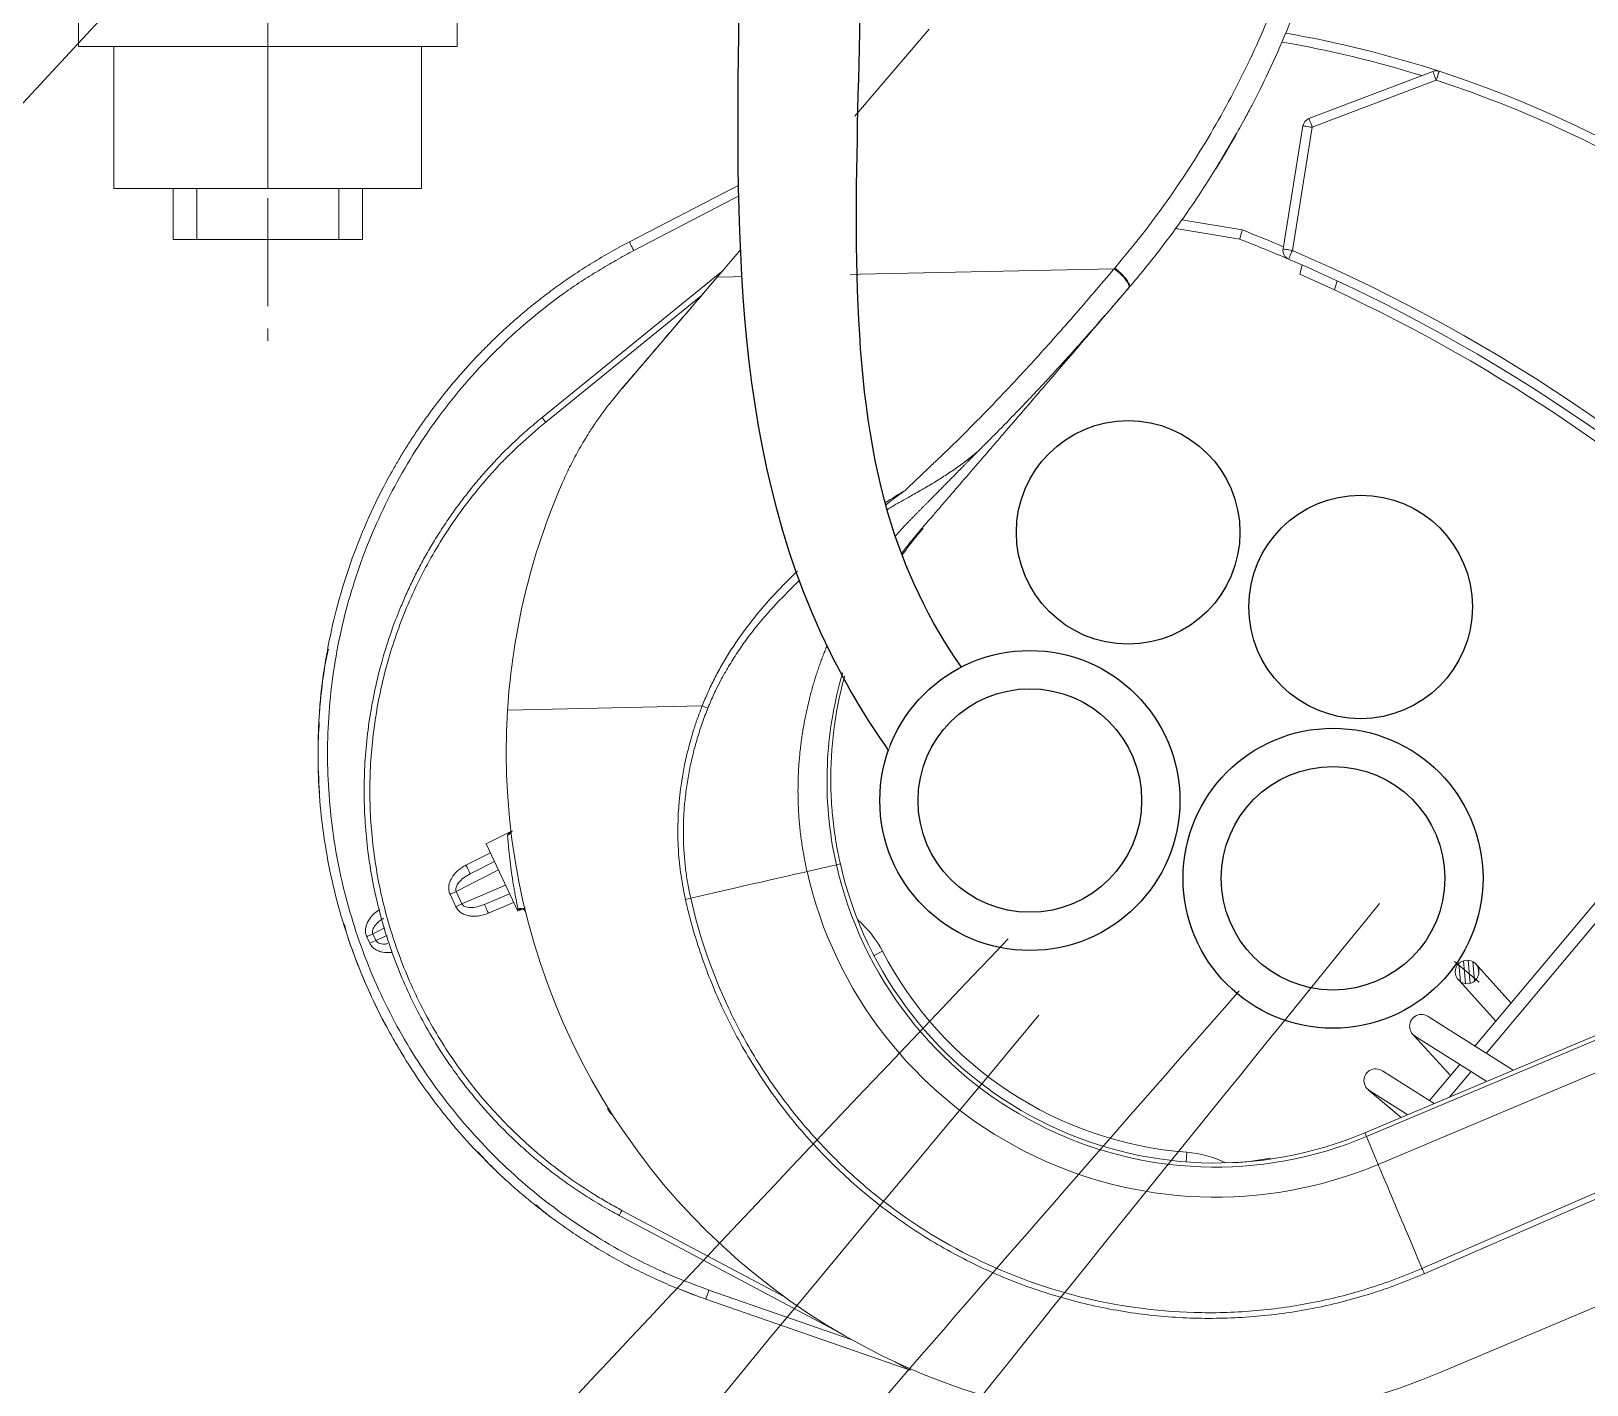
# Model space of a CAD drawing. Header units: millimetres. Extents: x 2174 to 8242, y 1757 to 2055.
# Drawn here: x 6579.31 to 6586.29, y 2020.04 to 2026.11 of the extents above; entities that cross this region are included whole.
import ezdxf

# ---------------------------------------------------------------- set-up
doc = ezdxf.new("R2010")
doc.units = ezdxf.units.MM
doc.set_wipeout_variables(frame=1)
doc.linetypes.add('CENTER2', pattern=[28.575, 19.05, -3.175, 3.175, -3.175])
doc.linetypes.add('gost5', pattern=[7, 5, -2, 0])
for name, color, linetype in [('Невидимая', 6, 'gost5'), ('тонкая', 4, 'Continuous'), ('штриховка', 6, 'Continuous')]:
    doc.layers.add(name, color=color, linetype=linetype)
doc.layers.add('обводка', color=5, linetype='Continuous', lineweight=50)
doc.layers.add('Оси', color=3, linetype='CENTER2', lineweight=25)

# ---------------------------------------------------------------- blocks, each defined once
blk = doc.blocks.new('A$C0333526B')
at = {"layer": 'обводка', "color": 0, "lineweight": 15, "ltscale": 0.5}
blk.add_line((-25.626, -27.697), (14.52, -71.026), dxfattribs=at)
blk = doc.blocks.new('A$C1167016C')
at = {"layer": 'штриховка', "lineweight": 15, "ltscale": 0.5}
h = blk.add_hatch(dxfattribs=at)
h.set_pattern_fill('LINE', color=256, scale=0.007737, angle=95, style=0)
h.set_pattern_definition([(95, (67.978994, -42.291913), (-0.024471076, -0.002140942), [])])
h.paths.add_polyline_path([(-5.1453, -7.3467), (-5.1565, -7.3343, 0.00417), (-5.1573, -7.3336), (-5.1971, -7.381), (-5.1489, -7.4215, 0.176327), (-5.1344, -7.3817, 0.151547)])
h.paths.add_polyline_path([(-5.1573, -7.3336, 0.409337), (-5.2437, -7.3419), (-5.1971, -7.381)])
h.paths.add_polyline_path([(-5.2437, -7.3419, 0.176327), (-5.2582, -7.3817, 0.217324), (-5.2369, -7.4284), (-5.1971, -7.381)])
h.paths.add_polyline_path([(-5.1971, -7.381), (-5.2369, -7.4284, 0.419107), (-5.1489, -7.4215)])
h.paths.add_polyline_path([(-3.0398, -6.9285), (-3.0802, -6.9766), (-3.0326, -7.0162, 0.179056), (-3.0177, -6.9759, 0.221695)])
h.paths.add_polyline_path([(-3.0398, -6.9285, 0.41922), (-3.1277, -6.9369), (-3.0802, -6.9766)])
h.paths.add_polyline_path([(-3.1277, -6.9369, 0.171932), (-3.1415, -6.9759, 0.151547), (-3.1306, -7.0109), (-3.1194, -7.0233), (-3.0802, -6.9766)])
h.paths.add_polyline_path([(-3.0802, -6.9766), (-3.1194, -7.0233, 0.411118), (-3.0326, -7.0162)])
at = {"color": 7, "linetype": 'Continuous', "lineweight": 15}
for p, q in [((-9.1196, -3.7476), (-8.0097, -2.4496)), ((-5.3752, -2.6705), (-6.0234, -2.9168)), ((-6.0058, -2.9631), (-5.3576, -2.7168)), ((-8.4231, -2.9247), (-8.4405, -2.9385)), ((-6.0547, -2.9552), (-6.159, -3.5996)), ((-6.1101, -3.6075), (-6.0058, -2.9631)), ((-6.5106, -3.1803), (-6.4535, -3.0797)), ((-8.7934, -3.1552), (-9.5783, -3.5623)), ((-6.4914, -3.144), (-6.5106, -3.1803)), ((-8.7707, -3.2001), (-9.5555, -3.6071)), ((-6.7206, -3.4924), (-6.3857, -3.548)), ((-6.3725, -3.5), (-6.6883, -3.4475)), ((-9.0942, -3.7179), (-10.035, -4.4811)), ((-7.0425, -3.7026), (-9.1196, -3.7476)), ((-7.0397, -3.6994), (-7.0425, -3.7026)), ((-6.0714, -3.7315), (-6.0594, -3.6834)), ((-6.0714, -3.7315), (-5.8895, -3.8139)), ((-9.6169, -4.3292), (-9.1196, -3.7476)), ((-6.9633, -3.7996), (-6.9633, -3.7996)), ((-5.8895, -3.8139), (-5.8765, -3.7661)), ((-9.1973, -5.9899), (-10.2156, -6.012)), ((-10.1977, -6.6464), (-10.327, -6.7123)), ((-10.3268, -6.7122), (-10.1626, -7.0642)), ((-10.4109, -6.8679), (-10.2842, -6.8034)), ((-8.4956, -6.8217), (-8.6491, -6.8567)), ((-8.4747, -6.8169), (-8.4956, -6.8217)), ((-10.4109, -6.8679), (-10.4282, -6.8788)), ((-10.4862, -7.0404), (-10.5165, -6.9754)), ((-10.4544, -7.0255), (-10.4846, -6.9606)), ((-10.2051, -6.973), (-10.3359, -7.0286)), ((-10.4544, -7.0255), (-10.4862, -7.0404)), ((-10.3555, -7.0348), (-10.3359, -7.0286)), ((-10.1628, -7.0643), (-10.1259, -7.0487)), ((-10.9363, -7.2314), (-10.9522, -7.1974)), ((-10.9044, -7.2166), (-10.9363, -7.2314)), ((-10.9044, -7.2166), (-10.9203, -7.1826)), ((-8.2987, -7.2966), (-8.254, -7.2734)), ((-4.0994, -7.5358), (-5.7312, -8.2235)), ((-5.7228, -8.2434), (-4.091, -7.5556)), ((-4.0299, -7.7006), (-5.6617, -8.3884)), ((-5.4322, -8.9328), (-3.8085, -8.2257)), ((-3.7962, -8.254), (-5.4201, -8.9605)), ((-10.31, -8.3892), (-10.3713, -8.3229)), ((-9.6313, -8.6556), (-8.5034, -9.2553)), ((-3.4519, -8.6823), (-5.333, -9.4752)), ((-9.3109, -9.0434), (-9.2337, -9.072)), ((-9.1782, -9.0935), (-8.1093, -9.4645)), ((-8.2009, -9.4162), (-8.1135, -9.4626))]:
    blk.add_line(p, q, dxfattribs=at)
at = {"color": 8, "linetype": 'Continuous', "lineweight": 15}
for p, q in [((-6.5043, -3.17), (-6.4013, -2.9913)), ((-9.2024, -3.8445), (-10.0162, -4.5047)), ((-10.4333, -6.8229), (-10.3055, -6.7578)), ((-10.4846, -6.9606), (-10.2635, -6.8479)), ((-10.2259, -6.9286), (-10.4544, -7.0255)), ((-10.1839, -7.0187), (-10.3159, -7.0747)), ((-10.9203, -7.1826), (-10.8572, -7.1504)), ((-10.8454, -7.1915), (-10.9044, -7.2166)), ((-9.6883, -8.0946), (-9.6924, -8.0965)), ((-9.6174, -8.629), (-8.77, -9.0796)), ((-9.1621, -9.0462), (-8.4189, -9.3041))]:
    blk.add_line(p, q, dxfattribs=at)
at = {"lineweight": 15, "ltscale": 0.5}
for p, q in [((-3.8039, -6.1567), (-5.1549, -7.7703)), ((-3.7447, -6.194), (-5.0957, -7.8076))]:
    blk.add_line(p, q, dxfattribs=at)
at = {"color": 0, "lineweight": 15, "ltscale": 0.5}
for p, q in [((-5.2345, -7.8653), (-5.3933, -8.055)), ((-5.1753, -7.9026), (-5.2874, -8.0365))]:
    blk.add_line(p, q, dxfattribs=at)
at = {"color": 0, "linetype": 'Continuous', "lineweight": 15}
for p, q in [((-5.7312, -8.2235), (-5.7228, -8.2434)), ((-5.6617, -8.3884), (-5.7228, -8.2434)), ((-6.6619, -8.3256), (-6.6657, -8.3757)), ((-6.2249, -8.356), (-6.3235, -8.3726))]:
    blk.add_line(p, q, dxfattribs=at)
at = {"color": 7, "linetype": 'Continuous', "lineweight": 15, "flags": 128}
for points in [[(-5.3752, -2.6705), (-5.3748, -2.6714), (-5.3738, -2.6741), (-5.3722, -2.6783), (-5.37, -2.6841), (-5.3673, -2.6911), (-5.3643, -2.6991), (-5.361, -2.7078), (-5.3576, -2.7168)], [(-5.3576, -2.7168), (-5.3546, -2.7076), (-5.3517, -2.6988), (-5.3491, -2.6906), (-5.3468, -2.6835), (-5.3449, -2.6777), (-5.3435, -2.6733), (-5.3426, -2.6706), (-5.3423, -2.6697)], [(-6.0234, -2.9168), (-6.023, -2.9177), (-6.022, -2.9203), (-6.0204, -2.9246), (-6.0182, -2.9304), (-6.0155, -2.9374), (-6.0125, -2.9454), (-6.0092, -2.9541), (-6.0058, -2.9631)], [(-6.0547, -2.9552), (-6.0537, -2.9553), (-6.0509, -2.9558), (-6.0464, -2.9565), (-6.0403, -2.9575), (-6.0329, -2.9587), (-6.0245, -2.9601), (-6.0153, -2.9615), (-6.0058, -2.9631)], [(-6.159, -3.5996), (-6.1581, -3.5997), (-6.1553, -3.6002), (-6.1508, -3.6009), (-6.1447, -3.6019), (-6.1373, -3.6031), (-6.1288, -3.6045), (-6.1196, -3.606), (-6.1101, -3.6075)], [(-6.1296, -3.653), (-6.1292, -3.6521), (-6.1281, -3.6496), (-6.1263, -3.6453), (-6.1239, -3.6397), (-6.1209, -3.6328), (-6.1176, -3.6249), (-6.1139, -3.6164), (-6.1101, -3.6075)]]:
    blk.add_lwpolyline(points, dxfattribs=at)
at = {"color": 7, "linetype": 'Continuous', "lineweight": 15}
for centre, radius, start, end in [((-7.1755, -8.3218), 5.8924, 72.80506, 80.12343), ((-7.1755, -8.3218), 5.9419, 72.02967, 80.01241), ((-5.3576, -2.7168), 0.0495, 72.02967, 110.80308), ((-7.1755, -8.3218), 5.9419, 43.55033, 72.02967), ((-7.1755, -8.3218), 5.8924, 43.55033, 72.02967), ((-6.0058, -2.9631), 0.0495, 110.80308, 170.80308), ((-9.6378, -11.8464), 8.9129, 66.82071, 68.60023), ((-9.6378, -11.8464), 8.9624, 67.1467, 68.63344), ((-6.1101, -3.6075), 0.0495, 170.80308, 246.82071), ((-9.6378, -11.8464), 8.9129, 44.06838, 66.82071), ((-9.6378, -11.8464), 8.9624, 44.06838, 66.82071), ((-9.6378, -11.8464), 8.8641, 46.5627, 64.98463), ((-6.7008, -6.2301), 3.5216, 176.44914, 292.85485), ((-11.7123, -7.4887), 1.4419, 25.50087, 27.49948), ((-6.5128, -6.3692), 2.0338, 192.85485, 292.85485), ((-6.5128, -6.3692), 2.0123, 192.85485, 292.85486), ((-6.5128, -6.3692), 2.1912, 192.85485, 292.85485), ((-8.7451, -7.5285), 0.5534, 27.44315, 49.29), ((-6.5128, -6.3692), 1.962, 207.44315, 265.64219), ((-7.2843, -9.711), 1.9921, 160.50387, 161.94208), ((-8.0994, -9.436), 0.0302, 241.9998, 250.86196), ((-7.9586, -9.5104), 0.1575, 160.78906, 163.05204)]:
    blk.add_arc(centre, radius, start, end, dxfattribs=at)
at = {"color": 0, "linetype": 'Continuous', "lineweight": 15}
blk.add_arc((-6.7039, -8.8773), 0.5534, 63.79533, 85.64219, dxfattribs=at)
at = {"color": 7, "linetype": 'Continuous', "lineweight": 15}
for points, knots in [([(-5.8566, -0.4953), (-5.8566, -0.7866), (-5.8823, -1.0761), (-5.9588, -1.5042), (-5.9905, -1.6458), (-6.0669, -1.9271), (-6.1116, -2.0671), (-6.2133, -2.3426), (-6.2702, -2.4777), (-6.3954, -2.7411), (-6.4637, -2.8698), (-6.685, -3.2456), (-6.8539, -3.4822), (-7.0397, -3.6994)], [0, 0, 0, 0, 0.25, 0.25, 0.375, 0.375, 0.5, 0.5, 0.625, 0.625, 0.75, 0.75, 1, 1, 1, 1]), ([(-5.756, -0.5301), (-5.7561, -0.5535), (-5.7563, -0.5993), (-5.7577, -0.6662), (-5.7598, -0.7299), (-5.7626, -0.7903), (-5.7659, -0.8473), (-5.7696, -0.9011), (-5.7736, -0.9515), (-5.7778, -0.9987), (-5.7821, -1.0425), (-5.7864, -1.0831), (-5.7952, -1.1596), (-5.8099, -1.2697), (-5.8511, -1.5215), (-5.9276, -1.8584), (-6.0661, -2.2878), (-6.237, -2.6923), (-6.3977, -2.9947), (-6.5179, -3.193), (-6.5879, -3.3021), (-6.6598, -3.408), (-6.7333, -3.5107), (-6.8084, -3.6101), (-6.8847, -3.7065), (-6.9372, -3.7687), (-6.9633, -3.7996)], [0, 0, 0, 0, 0.019914, 0.0389, 0.056958, 0.074087, 0.090287, 0.105559, 0.119902, 0.133317, 0.145803, 0.157361, 0.16799, 0.211241, 0.251737, 0.384642, 0.503785, 0.633058, 0.754346, 0.790999, 0.827132, 0.862743, 0.897835, 0.932408, 0.966462, 1, 1, 1, 1]), ([(-8.7934, -3.1552), (-8.7113, -3.1106), (-8.5767, -3.0375), (-8.4532, -2.9472), (-8.4051, -2.912)], [0, 0, 0, 0, 0.610467, 1, 1, 1, 1]), ([(-6.3233, -2.8496), (-6.3321, -2.8672), (-6.3448, -2.8926), (-6.3586, -2.9172), (-6.3628, -2.9248)], [0, 0, 0, 0, 0.693799, 1, 1, 1, 1]), ([(-6.3738, -2.9447), (-6.3892, -2.9729), (-6.4328, -3.0527), (-6.48, -3.1302), (-6.5106, -3.1803)], [0, 0, 0, 0, 0.352772, 1, 1, 1, 1]), ([(-8.7707, -3.2001), (-8.7767, -3.1884), (-8.7827, -3.1767), (-8.7911, -3.1601), (-8.7935, -3.1553), (-8.7934, -3.1552)], [0, 0, 0, 0, 0.5, 0.5, 1, 1, 1, 1]), ([(-6.5106, -3.1803), (-6.5106, -3.1803), (-6.5106, -3.1803), (-6.5106, -3.1802), (-6.5105, -3.1801), (-6.509, -3.1777), (-6.5071, -3.1746), (-6.5051, -3.1714), (-6.5044, -3.1703), (-6.5043, -3.17)], [0, 0, 0, 0, 0.000425, 0.003646, 0.01249, 0.045782, 0.68133, 0.912692, 1, 1, 1, 1]), ([(-9.1782, -9.0935), (-9.1956, -9.0874), (-9.2301, -9.0752), (-9.2814, -9.0558), (-9.3322, -9.0355), (-9.3824, -9.0145), (-9.4319, -8.9926), (-9.4809, -8.9699), (-9.5293, -8.9465), (-9.5771, -8.9223), (-9.6242, -8.8973), (-9.6707, -8.8717), (-9.7165, -8.8453), (-9.7617, -8.8182), (-9.8062, -8.7905), (-9.85, -8.7622), (-9.8932, -8.7332), (-9.9356, -8.7036), (-9.9774, -8.6734), (-10.0185, -8.6426), (-10.0589, -8.6113), (-10.0985, -8.5795), (-10.1375, -8.5471), (-10.1758, -8.5142), (-10.2133, -8.4808), (-10.2501, -8.447), (-10.2862, -8.4127), (-10.3215, -8.378), (-10.3561, -8.3428), (-10.39, -8.3073), (-10.4232, -8.2714), (-10.4556, -8.2351), (-10.4873, -8.1984), (-10.5183, -8.1614), (-10.5485, -8.1242), (-10.578, -8.0866), (-10.6852, -7.9455), (-10.8504, -7.6874), (-11.0291, -7.2929), (-11.1488, -6.8815), (-11.2087, -6.4637), (-11.2103, -6.0406), (-11.1518, -5.6131), (-11.0273, -5.182), (-10.8904, -4.8856), (-10.792, -4.7136), (-10.7577, -4.6568), (-10.7209, -4.5985), (-10.6813, -4.539), (-10.6389, -4.4785), (-10.5934, -4.4169), (-10.5448, -4.3545), (-10.4929, -4.2915), (-10.4377, -4.228), (-10.3789, -4.1642), (-10.3166, -4.1003), (-10.2505, -4.0366), (-10.1806, -3.9732), (-10.1067, -3.9105), (-10.0289, -3.8485), (-9.9471, -3.7877), (-9.8611, -3.7283), (-9.7709, -3.6706), (-9.6766, -3.6146), (-9.6113, -3.5798), (-9.5783, -3.5623)], [0, 0, 0, 0, 0.007838, 0.015645, 0.02342, 0.031164, 0.038876, 0.046557, 0.054206, 0.061824, 0.069411, 0.076965, 0.084489, 0.091981, 0.099441, 0.10687, 0.114267, 0.121633, 0.128968, 0.136271, 0.143542, 0.150783, 0.157991, 0.165168, 0.172314, 0.179428, 0.186511, 0.193562, 0.200581, 0.20757, 0.214526, 0.221451, 0.228345, 0.235207, 0.242038, 0.248838, 0.255605, 0.317687, 0.379109, 0.439872, 0.499974, 0.55873, 0.619921, 0.683547, 0.749608, 0.758687, 0.768129, 0.777932, 0.788098, 0.798626, 0.809516, 0.820768, 0.832382, 0.844359, 0.856697, 0.869398, 0.882461, 0.895886, 0.909673, 0.923822, 0.938333, 0.953207, 0.968442, 0.98404, 1, 1, 1, 1]), ([(-9.5783, -3.5623), (-9.5784, -3.5623), (-9.576, -3.5672), (-9.5676, -3.5838), (-9.5616, -3.5954), (-9.5555, -3.6071)], [0, 0, 0, 0, 0.5, 0.5, 1, 1, 1, 1]), ([(-6.3857, -3.548), (-6.3857, -3.548), (-6.3843, -3.5428), (-6.3794, -3.5251), (-6.3759, -3.5125), (-6.3725, -3.5)], [0, 0, 0, 0, 0.5, 0.5, 1, 1, 1, 1]), ([(-9.5555, -3.6071), (-9.5866, -3.6244), (-9.6486, -3.6591), (-9.741, -3.7126), (-9.832, -3.7693), (-10.0091, -3.892), (-10.2597, -4.1004), (-10.5495, -4.425), (-10.7888, -4.7881), (-10.9722, -5.1809), (-11.0967, -5.5953), (-11.1597, -6.0235), (-11.16, -6.4568), (-11.0974, -6.8856), (-10.9732, -7.3007), (-10.7902, -7.6934), (-10.5523, -8.0552), (-10.313, -8.3241), (-10.101, -8.5159), (-9.9322, -8.6475), (-9.754, -8.7669), (-9.587, -8.8625), (-9.4571, -8.9266), (-9.3567, -8.9715), (-9.2656, -9.0077), (-9.1967, -9.0333), (-9.1621, -9.0462)], [0, 0, 0, 0, 0.015422, 0.030864, 0.046358, 0.061953, 0.124425, 0.187345, 0.250249, 0.312619, 0.374948, 0.437451, 0.49994, 0.562445, 0.624949, 0.687447, 0.749914, 0.812328, 0.84317, 0.873951, 0.905179, 0.936269, 0.957449, 0.968053, 0.984005, 1, 1, 1, 1]), ([(-8.1365, -4.8622), (-8.1243, -4.8506), (-8.0999, -4.8275), (-8.0633, -4.7928), (-8.0265, -4.7583), (-7.9991, -4.7322), (-7.9809, -4.7148), (-7.9685, -4.7034), (-7.9473, -4.6831), (-7.9168, -4.6543), (-7.8803, -4.6196), (-7.8331, -4.5721), (-7.7739, -4.5129), (-7.7039, -4.4412), (-7.6345, -4.369), (-7.5546, -4.2841), (-7.4633, -4.1852), (-7.3603, -4.0707), (-7.2556, -3.9518), (-7.1491, -3.8287), (-7.0784, -3.7451), (-7.0425, -3.7026)], [0, 0, 0, 0, 0.031255, 0.062482, 0.093808, 0.124981, 0.132768, 0.140622, 0.156259, 0.187502, 0.218824, 0.250019, 0.312471, 0.375024, 0.437343, 0.499998, 0.593726, 0.690573, 0.790557, 0.893694, 1, 1, 1, 1]), ([(-7.0425, -3.7026), (-7.0322, -3.7103), (-7.0209, -3.7198), (-6.9992, -3.7405), (-6.9889, -3.7517), (-6.9732, -3.7723), (-6.9679, -3.7815), (-6.9632, -3.7955), (-6.9637, -3.8002), (-6.966, -3.8029)], [0, 0, 0, 0, 0.25, 0.25, 0.5, 0.5, 0.75, 0.75, 1, 1, 1, 1]), ([(-6.9633, -3.7996), (-6.961, -3.7969), (-6.9604, -3.7922), (-6.9651, -3.7783), (-6.9705, -3.7691), (-6.9862, -3.7485), (-6.9965, -3.7373), (-7.0182, -3.7165), (-7.0295, -3.7071), (-7.0397, -3.6994)], [0, 0, 0, 0, 0.25, 0.25, 0.5, 0.5, 0.75, 0.75, 1, 1, 1, 1]), ([(-9.1196, -3.7476), (-9.1423, -3.7742), (-9.1881, -3.8277), (-9.2576, -3.909), (-9.3284, -3.9918), (-9.4006, -4.0762), (-9.4741, -4.1622), (-9.549, -4.2498), (-9.5994, -4.3088), (-9.6248, -4.3385)], [0, 0, 0, 0, 0.135939, 0.274182, 0.414732, 0.557588, 0.702751, 0.850221, 1, 1, 1, 1]), ([(-6.9633, -3.7996), (-7.1044, -3.9647), (-7.3152, -4.2104), (-7.5759, -4.5133), (-7.7262, -4.6877), (-7.8291, -4.807), (-7.8989, -4.8881), (-7.9497, -4.9469), (-7.9885, -4.9919), (-8.0198, -5.0282), (-8.0472, -5.0599), (-8.0742, -5.0913), (-8.1024, -5.1258), (-8.136, -5.1688), (-8.1809, -5.2298), (-8.244, -5.324), (-8.3231, -5.4612), (-8.4058, -5.6404), (-8.4757, -5.847), (-8.5241, -6.069), (-8.5572, -6.396), (-8.5345, -6.6503), (-8.4956, -6.8217)], [0, 0, 0, 0, 0.184331, 0.274062, 0.337782, 0.378717, 0.407083, 0.428072, 0.444335, 0.457152, 0.468532, 0.479731, 0.492085, 0.506079, 0.525803, 0.556014, 0.601766, 0.659323, 0.722491, 0.785697, 0.851034, 1, 1, 1, 1]), ([(-7.7613, -4.664), (-7.7408, -4.6438), (-7.7056, -4.6091), (-7.636, -4.5391), (-7.5678, -4.4693), (-7.495, -4.3932), (-7.4411, -4.3359), (-7.3932, -4.2845), (-7.3295, -4.2154), (-7.2508, -4.1287), (-7.154, -4.0197), (-7.0763, -3.9309), (-7.0222, -3.8683), (-6.9908, -3.8318), (-6.9751, -3.8135), (-6.966, -3.8029)], [0, 0, 0, 0, 0.072995, 0.125176, 0.25034, 0.320966, 0.393014, 0.450251, 0.500022, 0.633008, 0.750242, 0.875153, 0.937475, 0.9635, 1, 1, 1, 1]), ([(-9.9339, -4.8342), (-9.9279, -4.8206), (-9.9157, -4.7929), (-9.8959, -4.7512), (-9.8746, -4.7087), (-9.8515, -4.6655), (-9.8266, -4.6216), (-9.7987, -4.5753), (-9.7661, -4.5246), (-9.7267, -4.4675), (-9.6795, -4.4041), (-9.6437, -4.3612), (-9.6248, -4.3385)], [0, 0, 0, 0, 0.075943, 0.154397, 0.235364, 0.318845, 0.404841, 0.493353, 0.595243, 0.713648, 0.848567, 1, 1, 1, 1]), ([(-9.6313, -8.6556), (-9.6466, -8.6474), (-9.677, -8.631), (-9.7218, -8.6053), (-9.7659, -8.5788), (-9.8091, -8.5517), (-9.8516, -8.5238), (-9.8932, -8.4953), (-9.9341, -8.4661), (-9.9741, -8.4362), (-10.0133, -8.4058), (-10.0516, -8.3748), (-10.0891, -8.3432), (-10.1258, -8.3111), (-10.1616, -8.2785), (-10.1966, -8.2454), (-10.2307, -8.2118), (-10.264, -8.1779), (-10.2964, -8.1435), (-10.328, -8.1087), (-10.3587, -8.0736), (-10.3886, -8.0381), (-10.4177, -8.0023), (-10.4459, -7.9663), (-10.4733, -7.9299), (-10.4998, -7.8933), (-10.5255, -7.8565), (-10.5996, -7.7464), (-10.7095, -7.5551), (-10.829, -7.2718), (-10.9127, -6.978), (-10.9598, -6.6799), (-10.9711, -6.3787), (-10.9463, -6.0749), (-10.8828, -5.7682), (-10.806, -5.544), (-10.7431, -5.399), (-10.7101, -5.3288), (-10.674, -5.2577), (-10.6346, -5.1861), (-10.5918, -5.114), (-10.5455, -5.0417), (-10.4955, -4.9693), (-10.4418, -4.897), (-10.3842, -4.8251), (-10.3226, -4.7539), (-10.257, -4.6834), (-10.1872, -4.6142), (-10.1133, -4.5462), (-10.0613, -4.5029), (-10.035, -4.4811)], [0, 0, 0, 0, 0.0104825, 0.0209056, 0.0312695, 0.041574, 0.0518193, 0.0620053, 0.072132, 0.0821994, 0.0922075, 0.1021563, 0.1120459, 0.1218761, 0.1316471, 0.1413587, 0.1510111, 0.1606042, 0.1701379, 0.1796124, 0.1890276, 0.1983835, 0.2076802, 0.2169175, 0.2260955, 0.2352143, 0.2442737, 0.2532739, 0.3155337, 0.3774022, 0.4388795, 0.4999656, 0.5595803, 0.620904, 0.6839365, 0.7486779, 0.7639118, 0.7795639, 0.795634, 0.8121223, 0.8290287, 0.8463531, 0.8640957, 0.8822563, 0.9008351, 0.9198319, 0.9392468, 0.9590798, 0.9793309, 1, 1, 1, 1]), ([(-10.0162, -4.5047), (-10.0385, -4.5239), (-10.0766, -4.557), (-10.1343, -4.6081), (-10.1868, -4.6568), (-10.2467, -4.7162), (-10.3089, -4.7836), (-10.375, -4.8612), (-10.4804, -4.9956), (-10.6128, -5.1962), (-10.7488, -5.4726), (-10.85, -5.7629), (-10.9141, -6.0626), (-10.9414, -6.368), (-10.9305, -6.6744), (-10.8825, -6.9774), (-10.7972, -7.2721), (-10.6766, -7.5542), (-10.5221, -7.819), (-10.3367, -8.0629), (-10.1224, -8.2819), (-9.9227, -8.4419), (-9.7729, -8.5401), (-9.685, -8.5924), (-9.6399, -8.6168), (-9.6174, -8.629)], [0, 0, 0, 0, 0.018021, 0.030905, 0.047235, 0.061896, 0.08258, 0.103388, 0.124356, 0.187185, 0.250216, 0.312613, 0.375073, 0.437513, 0.499977, 0.562479, 0.62495, 0.687461, 0.74999, 0.812276, 0.874643, 0.937325, 0.968602, 0.98428, 1, 1, 1, 1]), ([(-10.035, -4.4811), (-10.0351, -4.4812), (-10.0331, -4.4837), (-10.0261, -4.4924), (-10.0212, -4.4985), (-10.0162, -4.5047)], [0, 0, 0, 0, 0.5, 0.5, 1, 1, 1, 1]), ([(-8.6998, -5.3444), (-8.6962, -5.3407), (-8.6873, -5.3317), (-8.6742, -5.3183), (-8.66, -5.3041), (-8.6414, -5.2859), (-8.6187, -5.2641), (-8.5636, -5.2128), (-8.4971, -5.1556), (-8.4183, -5.0938), (-8.3553, -5.0474), (-8.2943, -5.0051), (-8.2441, -4.9721), (-8.2088, -4.9502), (-8.1844, -4.9354), (-8.1589, -4.9214), (-8.1326, -4.9066), (-8.0927, -4.8842), (-8.0409, -4.8548), (-7.9782, -4.8178), (-7.9175, -4.7795), (-7.8684, -4.746), (-7.8308, -4.7183), (-7.8076, -4.7004), (-7.79, -4.6864), (-7.7791, -4.6775), (-7.7708, -4.6707), (-7.766, -4.6666), (-7.7628, -4.664), (-7.7615, -4.663), (-7.7606, -4.6623), (-7.76, -4.662), (-7.7604, -4.6627), (-7.7609, -4.6635), (-7.7613, -4.6641)], [0, 0, 0, 0, 0.012733, 0.031588, 0.046781, 0.062932, 0.09652, 0.125547, 0.250756, 0.31551, 0.375941, 0.446176, 0.501169, 0.526128, 0.550394, 0.57274, 0.599546, 0.626437, 0.688887, 0.751622, 0.814423, 0.876825, 0.909124, 0.939432, 0.956247, 0.970737, 0.978652, 0.986765, 0.989024, 0.990721, 0.992244, 0.993694, 0.996163, 1, 1, 1, 1]), ([(-8.6491, -6.8567), (-8.6519, -6.844), (-8.6575, -6.8188), (-8.6648, -6.7809), (-8.6714, -6.7431), (-8.6771, -6.7056), (-8.6821, -6.6682), (-8.6863, -6.631), (-8.6898, -6.5941), (-8.6925, -6.5573), (-8.6945, -6.5209), (-8.6958, -6.4847), (-8.6964, -6.4488), (-8.6963, -6.4132), (-8.6957, -6.3779), (-8.6943, -6.343), (-8.6924, -6.3084), (-8.6899, -6.2741), (-8.6868, -6.2402), (-8.6832, -6.2066), (-8.6791, -6.1735), (-8.6744, -6.1407), (-8.6692, -6.1083), (-8.6635, -6.0763), (-8.6574, -6.0446), (-8.6508, -6.0134), (-8.6439, -5.9827), (-8.6364, -5.9523), (-8.6286, -5.9223), (-8.6205, -5.8928), (-8.6119, -5.8637), (-8.603, -5.835), (-8.5938, -5.8067), (-8.5843, -5.7789), (-8.5745, -5.7515), (-8.5644, -5.7246), (-8.554, -5.6981), (-8.5434, -5.672), (-8.5325, -5.6463), (-8.5214, -5.6211), (-8.5101, -5.5963), (-8.4986, -5.572), (-8.4869, -5.548), (-8.4751, -5.5245), (-8.4631, -5.5015), (-8.4509, -5.4788), (-8.4387, -5.4566), (-8.4262, -5.4348), (-8.4137, -5.4134), (-8.4011, -5.3924), (-8.3884, -5.3718), (-8.3756, -5.3517), (-8.3628, -5.3319), (-8.3499, -5.3125), (-8.337, -5.2936), (-8.324, -5.275), (-8.311, -5.2568), (-8.298, -5.239), (-8.285, -5.2215), (-8.272, -5.2045), (-8.259, -5.1878), (-8.246, -5.1715), (-8.233, -5.1555), (-8.2201, -5.1399), (-8.2072, -5.1247), (-8.1944, -5.1097), (-8.1816, -5.0952), (-8.1689, -5.081), (-8.1563, -5.0671), (-8.1437, -5.0535), (-8.1312, -5.0403), (-8.1188, -5.0273), (-8.1067, -5.0149), (-8.0948, -5.0029), (-8.0832, -4.9912), (-8.0718, -4.9797), (-8.0607, -4.9685), (-8.0497, -4.9574), (-8.039, -4.9465), (-8.0284, -4.9358), (-8.018, -4.9253), (-8.0079, -4.915), (-7.9979, -4.9049), (-7.9881, -4.895), (-7.9785, -4.8853), (-7.9691, -4.8757), (-7.9599, -4.8664), (-7.9508, -4.8573), (-7.942, -4.8483), (-7.9334, -4.8395), (-7.9249, -4.831), (-7.9167, -4.8226), (-7.9086, -4.8144), (-7.9008, -4.8064), (-7.8931, -4.7987), (-7.8857, -4.7911), (-7.8784, -4.7836), (-7.8713, -4.7764), (-7.8644, -4.7694), (-7.8577, -4.7626), (-7.8512, -4.756), (-7.8449, -4.7495), (-7.8388, -4.7433), (-7.8328, -4.7372), (-7.8271, -4.7314), (-7.8215, -4.7257), (-7.8162, -4.7202), (-7.811, -4.715), (-7.8061, -4.7099), (-7.8013, -4.705), (-7.7967, -4.7003), (-7.7923, -4.6958), (-7.7881, -4.6915), (-7.7841, -4.6874), (-7.7803, -4.6835), (-7.7766, -4.6798), (-7.7732, -4.6763), (-7.77, -4.6729), (-7.7669, -4.6698), (-7.764, -4.6669), (-7.7622, -4.665), (-7.7613, -4.664)], [0, 0, 0, 0, 0.014787, 0.029462, 0.044031, 0.058496, 0.07286, 0.087125, 0.101294, 0.115367, 0.129347, 0.143234, 0.157029, 0.170732, 0.184343, 0.197864, 0.211293, 0.22463, 0.237876, 0.25103, 0.264092, 0.277062, 0.289937, 0.302719, 0.315405, 0.327996, 0.340491, 0.352888, 0.365187, 0.377387, 0.389487, 0.401486, 0.413383, 0.425177, 0.436868, 0.448453, 0.459933, 0.471307, 0.482573, 0.49373, 0.504779, 0.515717, 0.526544, 0.53726, 0.547863, 0.558352, 0.568728, 0.578989, 0.589135, 0.599166, 0.609081, 0.618879, 0.62856, 0.638124, 0.647569, 0.656896, 0.666102, 0.675188, 0.684153, 0.692996, 0.701719, 0.710321, 0.718804, 0.72717, 0.735417, 0.743544, 0.751545, 0.759417, 0.76716, 0.77479, 0.782323, 0.78973, 0.796938, 0.803927, 0.81075, 0.817446, 0.824024, 0.830488, 0.836839, 0.843073, 0.849192, 0.855195, 0.861082, 0.866854, 0.872511, 0.878053, 0.883479, 0.88879, 0.893985, 0.899066, 0.904031, 0.908881, 0.913616, 0.918237, 0.922742, 0.927133, 0.93141, 0.935572, 0.93962, 0.943553, 0.947373, 0.951079, 0.954671, 0.958149, 0.961513, 0.964765, 0.967903, 0.970927, 0.973839, 0.976638, 0.979324, 0.981897, 0.984357, 0.986705, 0.988941, 0.991064, 0.993076, 0.994975, 0.996762, 0.998437, 1, 1, 1, 1]), ([(-10.2156, -6.012), (-10.2028, -5.8058), (-10.1723, -5.6048), (-10.0781, -5.2124), (-10.0145, -5.0209), (-9.9339, -4.8342)], [0, 0, 0, 0, 0.5, 0.5, 1, 1, 1, 1]), ([(-9.1973, -5.9899), (-9.1926, -5.9781), (-9.1831, -5.9543), (-9.1677, -5.9189), (-9.1513, -5.8836), (-9.1339, -5.8485), (-9.1156, -5.8135), (-9.0962, -5.7786), (-9.0759, -5.7439), (-9.0546, -5.7093), (-9.0323, -5.6748), (-8.9809, -5.5992), (-8.8926, -5.4844), (-8.7805, -5.3629), (-8.6822, -5.2683), (-8.6031, -5.1978), (-8.5192, -5.1284), (-8.4306, -5.06), (-8.3371, -4.9927), (-8.2389, -4.9263), (-8.171, -4.8838), (-8.1365, -4.8622)], [0, 0, 0, 0, 0.024259, 0.048689, 0.073304, 0.098119, 0.123149, 0.148408, 0.173909, 0.199665, 0.22569, 0.251996, 0.373508, 0.500873, 0.566307, 0.633557, 0.702715, 0.773865, 0.847083, 0.922439, 1, 1, 1, 1]), ([(-8.6998, -5.3444), (-8.6971, -5.3417), (-8.6918, -5.3363), (-8.6814, -5.3255), (-8.6631, -5.3071), (-8.6423, -5.2862), (-8.621, -5.2658), (-8.5999, -5.2452), (-8.5746, -5.2214), (-8.5418, -5.1912), (-8.5133, -5.1654), (-8.489, -5.1439), (-8.4719, -5.129), (-8.4554, -5.1146), (-8.4407, -5.1021), (-8.4287, -5.0919), (-8.4211, -5.0855), (-8.4151, -5.0804), (-8.4106, -5.0767), (-8.406, -5.0729), (-8.3969, -5.0648), (-8.3824, -5.0531), (-8.3451, -5.022), (-8.3037, -4.989), (-8.2597, -4.955), (-8.2344, -4.9359), (-8.2066, -4.9149), (-8.1807, -4.8963), (-8.1553, -4.8772), (-8.1428, -4.8673), (-8.1365, -4.8622)], [0, 0, 0, 0, 0.015324, 0.030507, 0.060404, 0.119932, 0.14951, 0.179339, 0.238856, 0.289876, 0.359259, 0.394162, 0.420509, 0.45092, 0.482715, 0.498404, 0.51442, 0.522868, 0.530548, 0.537932, 0.546758, 0.57982, 0.613245, 0.743236, 0.793796, 0.838172, 0.87141, 0.935064, 0.967245, 1, 1, 1, 1]), ([(-8.0422, -5.0614), (-8.044, -5.0635), (-8.0471, -5.0671), (-8.0511, -5.0719), (-8.0549, -5.0764), (-8.0586, -5.0809), (-8.0629, -5.086), (-8.0667, -5.0906), (-8.0706, -5.0954), (-8.077, -5.1032), (-8.0888, -5.1178), (-8.1027, -5.1356), (-8.1195, -5.1575), (-8.1398, -5.1848), (-8.168, -5.2243), (-8.1975, -5.2682), (-8.2356, -5.3284), (-8.2982, -5.4359), (-8.3803, -5.6075), (-8.4544, -5.824), (-8.507, -6.0641), (-8.5264, -6.2719), (-8.525, -6.4316), (-8.5201, -6.5154), (-8.5126, -6.5991), (-8.5018, -6.6796), (-8.4896, -6.7463), (-8.484, -6.7741), (-8.4819, -6.7841), (-8.4802, -6.7919), (-8.4786, -6.7995), (-8.4771, -6.806), (-8.4759, -6.8115), (-8.4751, -6.8149), (-8.4747, -6.8169)], [0, 0, 0, 0, 0.004468, 0.007855, 0.010555, 0.015755, 0.019057, 0.023573, 0.02778, 0.031377, 0.043084, 0.062654, 0.073188, 0.093921, 0.125184, 0.16096, 0.187718, 0.250239, 0.3742, 0.500161, 0.610163, 0.750076, 0.812599, 0.848032, 0.875133, 0.937645, 0.968875, 0.97667, 0.980576, 0.984581, 0.988516, 0.992273, 0.995441, 1, 1, 1, 1]), ([(-9.1678, -6.0016), (-9.1626, -5.989), (-9.1526, -5.9644), (-9.1367, -5.9291), (-9.1177, -5.8894), (-9.0943, -5.8443), (-9.0611, -5.7855), (-9.0199, -5.7193), (-8.9675, -5.6437), (-8.9082, -5.5665), (-8.8454, -5.4934), (-8.7761, -5.4191), (-8.7278, -5.3718), (-8.6998, -5.3444)], [0, 0, 0, 0, 0.050339, 0.097851, 0.142556, 0.212111, 0.285291, 0.391377, 0.499337, 0.624504, 0.750329, 0.855038, 1, 1, 1, 1]), ([(-11.1992, -6.0352), (-11.1989, -6.0271), (-11.1959, -5.9448), (-11.1832, -5.8295), (-11.1596, -5.7248), (-11.1524, -5.6926)], [0, 0, 0, 0, 0.070034, 0.714143, 1, 1, 1, 1]), ([(-9.2853, -7.002), (-9.2894, -6.9812), (-9.2975, -6.9395), (-9.3124, -6.8553), (-9.328, -6.7052), (-9.3242, -6.4894), (-9.2883, -6.2769), (-9.2479, -6.1325), (-9.2206, -6.0507), (-9.2051, -6.0102), (-9.1973, -5.9899)], [0, 0, 0, 0, 0.06174, 0.123651, 0.248858, 0.500484, 0.7491, 0.873835, 0.936703, 1, 1, 1, 1]), ([(-9.2574, -6.9955), (-9.2601, -6.9831), (-9.2656, -6.9582), (-9.2727, -6.9205), (-9.2789, -6.8826), (-9.2841, -6.8443), (-9.2884, -6.8059), (-9.2917, -6.7671), (-9.2941, -6.7282), (-9.2956, -6.6891), (-9.2961, -6.6498), (-9.2956, -6.6104), (-9.2942, -6.5709), (-9.2918, -6.5313), (-9.2872, -6.4769), (-9.2788, -6.4079), (-9.2645, -6.3247), (-9.2462, -6.2423), (-9.2239, -6.1608), (-9.1981, -6.0804), (-9.1779, -6.0279), (-9.1678, -6.0016)], [0, 0, 0, 0, 0.037671, 0.07548, 0.113427, 0.151513, 0.189737, 0.228098, 0.266596, 0.305228, 0.343993, 0.382887, 0.421907, 0.46105, 0.500314, 0.583494, 0.666763, 0.750087, 0.833428, 0.916747, 1, 1, 1, 1]), ([(-11.1993, -6.4452), (-11.2034, -6.3766), (-11.2107, -6.2529), (-11.2038, -6.1291), (-11.2007, -6.074)], [0, 0, 0, 0, 0.554428, 1, 1, 1, 1]), ([(-10.1986, -6.6385), (-10.198, -6.644), (-10.1991, -6.6502), (-10.2053, -6.6608), (-10.2103, -6.6651), (-10.2156, -6.6675)], [0, 0, 0, 0, 0.5, 0.5, 1, 1, 1, 1]), ([(-10.2156, -6.6675), (-10.2145, -6.6821), (-10.2124, -6.7094), (-10.2082, -6.7519), (-10.2073, -6.7609), (-10.2052, -6.78), (-10.204, -6.7903), (-10.2016, -6.8104), (-10.2003, -6.8206), (-10.1978, -6.8404), (-10.1964, -6.8503), (-10.1921, -6.8809), (-10.1889, -6.9015), (-10.1839, -6.932), (-10.1822, -6.9419), (-10.1789, -6.9608), (-10.1773, -6.9696), (-10.1726, -6.9949), (-10.1696, -7.0101), (-10.1645, -7.035), (-10.1624, -7.0448), (-10.161, -7.0515)], [0, 0, 0, 0, 0.25, 0.25, 0.3125, 0.3125, 0.375, 0.375, 0.4375, 0.4375, 0.5, 0.5, 0.625, 0.625, 0.6875, 0.6875, 0.75, 0.75, 0.875, 0.875, 1, 1, 1, 1]), ([(-10.5165, -6.9754), (-10.5179, -6.972), (-10.5208, -6.965), (-10.5238, -6.9498), (-10.5232, -6.925), (-10.5088, -6.8865), (-10.4819, -6.8555), (-10.4572, -6.8369), (-10.4439, -6.8286), (-10.437, -6.8249), (-10.4333, -6.8229)], [0, 0, 0, 0, 0.059168, 0.1188041, 0.2434137, 0.4455944, 0.7537401, 0.8763558, 0.9334425, 1, 1, 1, 1]), ([(-10.5165, -6.9754), (-10.5107, -6.9728), (-10.5048, -6.97), (-10.4937, -6.9648), (-10.4887, -6.9625), (-10.4846, -6.9606)], [0, 0, 0, 0, 0.5, 0.5, 1, 1, 1, 1]), ([(-5.4322, -8.9328), (-5.5236, -8.9727), (-5.6191, -9.0083), (-5.8139, -9.0691), (-5.9129, -9.0941), (-6.1135, -9.1331), (-6.2154, -9.147), (-6.42, -9.1637), (-6.5223, -9.1664), (-6.8278, -9.1577), (-7.0312, -9.1293), (-7.4266, -9.029), (-7.6187, -8.9569), (-7.9831, -8.7726), (-8.1542, -8.6607), (-8.39, -8.4667), (-8.465, -8.3978), (-8.6073, -8.2518), (-8.6749, -8.1744), (-8.8018, -8.0116), (-8.8608, -7.9266), (-8.9681, -7.7519), (-9.0166, -7.6619), (-9.1469, -7.3848), (-9.2134, -7.1913), (-9.2574, -6.9955)], [0, 0, 0, 0, 0.0625, 0.0625, 0.125, 0.125, 0.1875, 0.1875, 0.25, 0.25, 0.375, 0.375, 0.5, 0.5, 0.625, 0.625, 0.6875, 0.6875, 0.75, 0.75, 0.8125, 0.8125, 0.875, 0.875, 1, 1, 1, 1]), ([(-10.3159, -7.0747), (-10.3244, -7.0779), (-10.3372, -7.0828), (-10.3549, -7.0869), (-10.3724, -7.0898), (-10.3941, -7.091), (-10.4188, -7.0883), (-10.4411, -7.0819), (-10.4584, -7.0726), (-10.4709, -7.0623), (-10.4799, -7.0521), (-10.4841, -7.0443), (-10.4862, -7.0404)], [0, 0, 0, 0, 0.143325, 0.215125, 0.28572, 0.423486, 0.554499, 0.675348, 0.788201, 0.860302, 0.930187, 1, 1, 1, 1]), ([(-10.3359, -7.0286), (-10.3358, -7.0285), (-10.3336, -7.0335), (-10.3262, -7.0506), (-10.321, -7.0626), (-10.3159, -7.0747)], [0, 0, 0, 0, 0.5, 0.5, 1, 1, 1, 1]), ([(-10.161, -7.0515), (-10.1575, -7.0501), (-10.1533, -7.0492), (-10.1446, -7.0492), (-10.14, -7.0502), (-10.1319, -7.054), (-10.1283, -7.0569), (-10.1231, -7.0634), (-10.1215, -7.067), (-10.1206, -7.0705)], [0, 0, 0, 0, 0.25, 0.25, 0.5, 0.5, 0.75, 0.75, 1, 1, 1, 1]), ([(-10.1233, -7.0553), (-10.1235, -7.0577), (-10.1239, -7.0624), (-10.123, -7.0642), (-10.1225, -7.0651)], [0, 0, 0, 0, 0.5189845, 1, 1, 1, 1]), ([(-5.4201, -8.9605), (-5.4436, -8.9703), (-5.4906, -8.99), (-5.5618, -9.018), (-5.6342, -9.0437), (-5.7321, -9.0757), (-5.8562, -9.1106), (-6.058, -9.1556), (-6.3145, -9.1905), (-6.6247, -9.1987), (-6.9334, -9.1728), (-7.2372, -9.113), (-7.5329, -9.0204), (-7.8162, -8.8957), (-8.0843, -8.7411), (-8.3335, -8.5577), (-8.5616, -8.3481), (-8.7656, -8.1139), (-8.943, -7.8584), (-9.0906, -7.5851), (-9.1876, -7.346), (-9.2413, -7.1747), (-9.2643, -7.0895), (-9.2765, -7.0402), (-9.2822, -7.0154), (-9.2853, -7.002)], [0, 0, 0, 0, 0.015437, 0.030905, 0.04643, 0.062026, 0.0934, 0.124623, 0.18743, 0.250069, 0.312513, 0.375039, 0.437543, 0.500101, 0.562463, 0.624905, 0.687454, 0.750057, 0.812927, 0.875758, 0.938132, 0.969144, 0.984593, 0.991662, 1, 1, 1, 1]), ([(-11.0225, -7.2802), (-11.0334, -7.2516), (-11.0519, -7.203), (-11.0644, -7.1526), (-11.0695, -7.1318)], [0, 0, 0, 0, 0.5881637, 1, 1, 1, 1]), ([(-10.9522, -7.1974), (-10.9464, -7.1947), (-10.9404, -7.1919), (-10.9294, -7.1868), (-10.9244, -7.1845), (-10.9203, -7.1826)], [0, 0, 0, 0, 0.5, 0.5, 1, 1, 1, 1]), ([(-10.8447, -7.6749), (-10.8489, -7.6675), (-10.8749, -7.6213), (-10.9167, -7.5353), (-10.9689, -7.4188), (-11.0023, -7.3376), (-11.0173, -7.295), (-11.0187, -7.2909)], [0, 0, 0, 0, 0.060349, 0.376618, 0.67931, 0.968427, 1, 1, 1, 1]), ([(-10.7541, -7.8287), (-10.766, -7.8107), (-10.796, -7.7656), (-10.8215, -7.7178), (-10.8368, -7.6891)], [0, 0, 0, 0, 0.399996, 1, 1, 1, 1]), ([(-10.31, -8.3892), (-10.3078, -8.3912), (-10.3044, -8.3942), (-10.3002, -8.3954), (-10.2987, -8.3959)], [0, 0, 0, 0, 0.655008, 1, 1, 1, 1]), ([(-10.2961, -8.3984), (-10.2972, -8.3981), (-10.2998, -8.3974), (-10.3034, -8.3953), (-10.3054, -8.3936), (-10.3064, -8.3927)], [0, 0, 0, 0, 0.230515, 0.602324, 1, 1, 1, 1]), ([(-10.256, -8.4413), (-10.2629, -8.4348), (-10.2768, -8.4216), (-10.2942, -8.4047), (-10.3037, -8.3954), (-10.306, -8.3932), (-10.3062, -8.393)], [0, 0, 0, 0, 0.3177666, 0.6428632, 0.9703082, 1, 1, 1, 1]), ([(-10.256, -8.4413), (-10.256, -8.4413), (-10.2559, -8.4413), (-10.256, -8.4412), (-10.2561, -8.4412)], [0, 0, 0, 0, 0.607977, 1, 1, 1, 1]), ([(-5.4322, -8.9328), (-5.4945, -8.7851), (-5.5473, -8.6598), (-5.6258, -8.4735), (-5.6516, -8.4125), (-5.6617, -8.3884)], [0, 0, 0, 0, 0.5, 0.5, 1, 1, 1, 1]), ([(-9.9501, -8.6929), (-9.9614, -8.6847), (-9.9817, -8.6702), (-10.0221, -8.6403), (-10.0494, -8.6163), (-10.0685, -8.5995)], [0, 0, 0, 0, 0.277222, 0.495708, 1, 1, 1, 1]), ([(-9.6174, -8.629), (-9.6211, -8.636), (-9.6247, -8.6429), (-9.6299, -8.6527), (-9.6313, -8.6556), (-9.6313, -8.6556)], [0, 0, 0, 0, 0.5, 0.5, 1, 1, 1, 1]), ([(-8.1136, -9.4626), (-8.1135, -9.4626), (-8.1132, -9.4627), (-8.1128, -9.4629), (-8.1126, -9.463), (-8.1125, -9.463), (-8.1125, -9.463), (-8.1124, -9.463), (-8.1124, -9.4631), (-8.1123, -9.4631), (-8.1122, -9.4632), (-8.112, -9.4633), (-8.112, -9.4634), (-8.112, -9.4634)], [0, 0, 0, 0, 0.347623, 0.45165, 0.48586, 0.499305, 0.511013, 0.521887, 0.53303, 0.545469, 0.559961, 0.645824, 1, 1, 1, 1]), ([(-8.1135, -9.4626), (-8.1135, -9.4625), (-8.1134, -9.4623), (-8.1128, -9.4612), (-8.1125, -9.4606)], [0, 0, 0, 0, 0.5, 1, 1, 1, 1])]:
    blk.add_open_spline(points, degree=3, knots=knots, dxfattribs=at)
at = {"color": 8, "linetype": 'Continuous', "lineweight": 15}
for points, knots in [([(-8.5339, -3.0626), (-8.5461, -3.0705), (-8.5876, -3.0971), (-8.6669, -3.1424), (-8.7339, -3.1797), (-8.7707, -3.2001)], [0, 0, 0, 0, 0.159405, 0.539739, 1, 1, 1, 1]), ([(-10.2156, -6.6675), (-10.2154, -6.6661), (-10.2151, -6.6633), (-10.2103, -6.6571), (-10.202, -6.6506), (-10.1929, -6.6455), (-10.1898, -6.6438)], [0, 0, 0, 0, 0.200872, 0.405904, 0.801367, 1, 1, 1, 1]), ([(-10.4282, -6.8788), (-10.434, -6.8823), (-10.4502, -6.8918), (-10.4705, -6.9117), (-10.4846, -6.9336), (-10.4871, -6.9487), (-10.4864, -6.9559), (-10.4852, -6.959), (-10.4846, -6.9606)], [0, 0, 0, 0, 0.191919, 0.538649, 0.803624, 0.909124, 0.955769, 1, 1, 1, 1]), ([(-10.9522, -7.1974), (-10.9545, -7.1912), (-10.9591, -7.1786), (-10.9594, -7.1577), (-10.955, -7.1363), (-10.9419, -7.1071), (-10.919, -7.0772), (-10.8944, -7.0618), (-10.8842, -7.0555)], [0, 0, 0, 0, 0.1146119, 0.2338632, 0.3598311, 0.4942785, 0.7908463, 1, 1, 1, 1]), ([(-10.4544, -7.0255), (-10.4525, -7.0283), (-10.4485, -7.0344), (-10.4335, -7.0428), (-10.4081, -7.0462), (-10.3797, -7.0434), (-10.3619, -7.0371), (-10.3555, -7.0348)], [0, 0, 0, 0, 0.090599, 0.194091, 0.461055, 0.804865, 1, 1, 1, 1]), ([(-10.1236, -7.047), (-10.1259, -7.0478), (-10.1305, -7.0496), (-10.1368, -7.0518), (-10.1435, -7.0539), (-10.1501, -7.0555), (-10.1558, -7.0558), (-10.1597, -7.0546), (-10.1605, -7.0525), (-10.161, -7.0515)], [0, 0, 0, 0, 0.11956, 0.235358, 0.349346, 0.518275, 0.681582, 0.839185, 1, 1, 1, 1]), ([(-10.8639, -7.1008), (-10.8697, -7.1043), (-10.8859, -7.1139), (-10.9063, -7.1339), (-10.9201, -7.1555), (-10.9232, -7.1724), (-10.9212, -7.1793), (-10.9203, -7.1826)], [0, 0, 0, 0, 0.194882, 0.539051, 0.806033, 0.908805, 1, 1, 1, 1]), ([(-10.8188, -7.28), (-10.8358, -7.2808), (-10.8605, -7.282), (-10.8912, -7.2729), (-10.9104, -7.2626), (-10.9263, -7.2489), (-10.933, -7.2372), (-10.9363, -7.2314)], [0, 0, 0, 0, 0.373753, 0.543758, 0.702515, 0.853079, 1, 1, 1, 1]), ([(-10.9044, -7.2166), (-10.9026, -7.2194), (-10.8986, -7.2254), (-10.8836, -7.2337), (-10.8635, -7.2372), (-10.8477, -7.2348), (-10.8412, -7.2338)], [0, 0, 0, 0, 0.139346, 0.298521, 0.709132, 1, 1, 1, 1]), ([(-9.6648, -8.1307), (-9.6665, -8.1297), (-9.6793, -8.1222), (-9.6863, -8.1084), (-9.6924, -8.0965)], [0, 0, 0, 0, 0.131105, 1, 1, 1, 1])]:
    blk.add_open_spline(points, degree=3, knots=knots, dxfattribs=at)
at = {"color": 7, "linetype": 'Continuous', "lineweight": 15}
for points in [[(-6.966, -3.8029), (-6.9651, -3.8018), (-6.9642, -3.8007), (-6.9633, -3.7996)], [(-9.1678, -6.0016), (-9.1759, -5.9984), (-9.1869, -5.994), (-9.1973, -5.9899)], [(-8.6491, -6.8567), (-8.7025, -6.8689), (-8.923, -6.9192), (-9.2574, -6.9955)], [(-9.2574, -6.9955), (-9.2654, -6.9974), (-9.2755, -6.9997), (-9.2853, -7.002)], [(-5.4201, -8.9605), (-5.4243, -8.9507), (-5.4288, -8.9406), (-5.4322, -8.9328)]]:
    blk.add_open_spline(points, degree=3, dxfattribs=at)
at = {"color": 0, "linetype": 'Continuous', "lineweight": 15}
blk.add_open_spline([(-6.3358, -8.3737), (-6.3516, -8.375), (-6.3816, -8.3775), (-6.4076, -8.3787), (-6.42, -8.3793)], degree=3, knots=[0, 0, 0, 0, 0.526667, 1, 1, 1, 1], dxfattribs=at)
at = {"layer": 'обводка', "color": 0, "lineweight": 15, "ltscale": 0.5}
for p, q in [((-5.1565, -7.3343), (-4.9658, -7.5444)), ((-5.0453, -7.6393), (-5.2361, -7.4291)), ((-5.3952, -7.6188), (-4.955, -7.8964)), ((-5.4748, -7.7136), (-5.093, -7.9546)), ((-5.2837, -7.9241), (-5.4748, -7.7136)), ((-5.6339, -7.9032), (-5.3685, -8.0707)), ((-5.7135, -7.9981), (-5.5406, -8.1432)), ((-5.7135, -7.9981), (-5.5064, -8.1288))]:
    blk.add_line(p, q, dxfattribs=at)
blk.add_circle((-5.1963, -7.3817), 0.0619, dxfattribs=at)
for centre, start in [((-5.435, -7.6662), 50), ((-5.6737, -7.9507), 47.39475)]:
    blk.add_arc(centre, 0.0619, start, 245.48329, dxfattribs=at)
at = {"layer": 'Оси', "color": 0, "lineweight": 15, "ltscale": 0.5}
blk.add_line((-5.2618, -7.3268), (-5.1326, -7.4351), dxfattribs=at)
blk = doc.blocks.new('A$C4F474A20')
at = {"color": 0, "lineweight": 15}
for p, q in [((-12.5, -23), (12.5, -23)), ((12.5, -23), (-12.5, -23))]:
    blk.add_line(p, q, dxfattribs=at)
at = {"layer": 'Невидимая', "color": 0, "lineweight": 15, "ltscale": 0.5}
for p, q in [((-5.5, -19), (-5.5, -23)), ((-5, -19), (-5, -23)), ((5, -23), (5, -19)), ((5.5, -19), (5.5, -23))]:
    blk.add_line(p, q, dxfattribs=at)
at = {"layer": 'обводка', "color": 0, "lineweight": 15}
for p, q in [((-12.5, 22), (-11.5, 23)), ((11.5, 23), (-11.5, 23)), ((12.5, 22), (11.5, 23)), ((-12.5, 22), (-12.5, -22)), ((12.5, -22), (12.5, 22)), ((-8.125, -19), (-8.125, -11.5)), ((-8.125, -11.5), (8.125, -11.5)), ((8.125, -19), (8.125, -11.5)), ((-12.5, -19), (12.5, -19)), ((-12.5, -23), (-12.5, -19)), ((-11.5, -23), (-11.5, -19)), ((12.5, -19), (0, -19)), ((11.5, -23), (11.5, -19)), ((12.5, -23), (12.5, -19)), ((-12.5, -23), (12.5, -23)), ((-11.5, -23), (11.5, -23)), ((-5, -23), (-5, -27)), ((5, -27), (5, -23)), ((-10, -27), (10, -27)), ((-10, -27), (-10, -29.5)), ((10, -27), (0, -27)), ((10, -29.5), (10, -27)), ((-10, -29.5), (10, -29.5)), ((-8.125, -37), (-8.125, -29.5)), ((0, -29.5), (0, -37)), ((8.125, -37), (8.125, -29.5)), ((-8.125, -37), (8.125, -37)), ((-5, -37), (-5, -39.696)), ((5, -39.696), (5, -37)), ((-5, -39.696), (5, -39.696))]:
    blk.add_line(p, q, dxfattribs=at)
blk.add_circle((0, 0), 5.5, dxfattribs=at)
at = {"layer": 'Оси', "color": 0, "lineweight": 15, "ltscale": 0.3}
blk.add_line((0, -9.747), (0, -45.045), dxfattribs=at)
at = {"layer": 'тонкая', "color": 0, "lineweight": 15}
for p, q in [((-3.75, -23), (-3.75, -27)), ((3.75, -27), (3.75, -23)), ((-3.75, -37), (-3.75, -39.696)), ((3.75, -39.696), (3.75, -37))]:
    blk.add_line(p, q, dxfattribs=at)

msp = doc.modelspace()

# ---------------------------------------------------------------- linework, layer by layer
at = {"color": 0}
for centre, radius in [((6584.2297, 2023.8632), 0.5009), ((6585.2715, 2023.5292), 0.5009), ((6583.7894, 2022.6616), 0.6722), ((6583.7894, 2022.6616), 0.5009), ((6585.1478, 2022.3132), 0.6722), ((6585.1478, 2022.3132), 0.5009)]:
    msp.add_circle(centre, radius, dxfattribs=at)
at = {"lineweight": 0}
for points in [[(6585.3559, 2022.2005), (6580.9897, 2016.6794), (6576.1021, 2009.0558), (6573.6603, 2001.4854), (6573.4099, 1996.6052), (6572.7839, 1991.9889), (6573.41, 1984.8564), (6575.0707, 1980.2428), (6575.7907, 1975.6442), (6577.7003, 1971.6087), (6579.7039, 1970.2323), (6580.4865, 1970.3574), (6580.6556, 1970.9802)], [(6583.6922, 2022.042), (6574.6198, 2010.5254), (6571.2049, 1991.2955), (6575.5969, 1954.7479), (6573.886, 1924.3697), (6575.0246, 1912.0921), (6588.5781, 1902.9289), (6590.3548, 1902.6752)], [(6584.7277, 2021.8082), (6581.2361, 2017.7209), (6575.8984, 2009.5818), (6572.7061, 1997.8525), (6573.155, 1984.9926), (6574.9023, 1979.0396), (6576.0995, 1973.0583), (6578.0448, 1970.7654), (6580.5388, 1969.9679), (6580.8584, 1970.968)], [(6583.8302, 2021.6993), (6577.3131, 2013.0426), (6571.911, 1995.6936), (6572.7057, 1985.0514), (6574.9311, 1976.3947), (6577.3948, 1970.597), (6580.8123, 1969.7234), (6581.0507, 1970.9941)]]:
    msp.add_spline(points, degree=3, dxfattribs=at)

# ---------------------------------------------------------------- block references
at = {"color": 0}
for name, p, xscale, yscale, zscale in [('A$C0333526B', (6579.859, 2031.1108), -0.08482979194520017, 0.08482979194520017, 0.08482979194520017), ('A$C4F474A20', (6580.3745, 2028.5426), 0.08482979194520017, 0.08482979194520017, 0.08482979194520017), ('A$C1167016C', (6590.1996, 2028.2165), 0.8565906312307022, 0.8565906312307022, 0.8565906312307022)]:
    msp.add_blockref(name, p, dxfattribs=dict(at, xscale=xscale, yscale=yscale, zscale=zscale))

# ---------------------------------------------------------------- next in the draw order: wipeouts: each hides what was drawn before it
at = {"color": 7, "true_color": 0xffffff}
msp.add_wipeout([(6582.5117, 2035.5093), (6582.3848, 2033.3219), (6582.4411, 2028.745), (6582.4841, 2025.4189), (6582.4992, 2025.0088), (6582.7565, 2023.6478), (6582.8803, 2023.3551), (6583.1562, 2022.8872), (6583.2959, 2023.5635), (6583.2147, 2023.7676), (6583.1435, 2023.9866), (6582.9769, 2024.8162), (6583.0039, 2025.7279), (6583.0189, 2028.1495), (6582.9593, 2033.0574), (6582.9899, 2035.0572)], dxfattribs=at)

# ---------------------------------------------------------------- next in the draw order: linework, layer by layer
at = {"color": 0}
for points, knots in [([(6583.4826, 2023.2597), (6583.3404, 2023.4621), (6582.9627, 2024.2427), (6583.1655, 2028.8149), (6582.455, 2034.976), (6584.8028, 2044.8701), (6580.04, 2046.3671), (6578.39, 2045.8739), (6577.8452, 2044.9722), (6577.5046, 2043.9597), (6577.5246, 2042.2396)], [5.66269, 5.66269, 5.66269, 5.66269, 6.689468, 9.121444, 20.505011, 32.081003, 34.277614, 36.876236, 37.214023, 37.299332, 37.299332, 37.299332, 37.299332]), ([(6583.1562, 2022.8872), (6583.0575, 2023.0263), (6582.4171, 2024.1026), (6582.6373, 2028.4665), (6581.7254, 2034.7792), (6584.3502, 2044.6547), (6579.878, 2045.6699), (6577.9594, 2044.7904), (6578.0353, 2043.2072), (6578.0827, 2042.2178)], [3.908488, 3.908488, 3.908488, 3.908488, 4.477998, 8.07721, 18.47268, 30.24203, 31.722584, 33.583138, 36.683, 36.683, 36.683, 36.683])]:
    msp.add_open_spline(points, degree=3, knots=knots, dxfattribs=at)

doc.saveas('drawing.dxf')
